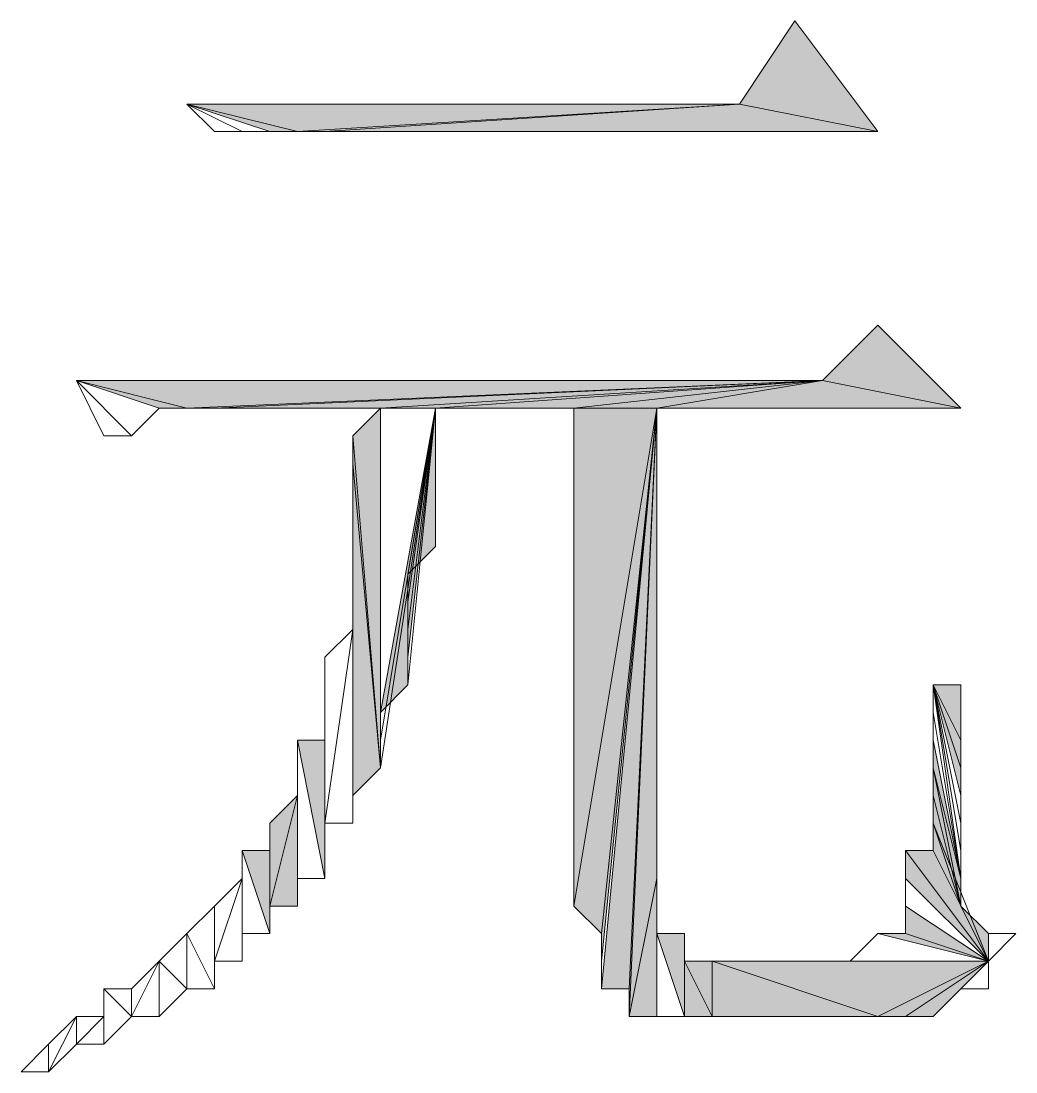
# Model space of a CAD drawing. Header units: inches. Extents: x -244 to 17, y 0 to 370.
# Drawn here: x -2.593 to -0.307, y 11.377 to 13.79 of the extents above; entities that cross this region are included whole.
import ezdxf

# ---------------------------------------------------------------- set-up
doc = ezdxf.new("R2010")
doc.units = ezdxf.units.IN
doc.header["$MEASUREMENT"] = 0
doc.layers.add('图层 1', color=7, linetype='Continuous')

# ---------------------------------------------------------------- blocks, each defined once
blk = doc.blocks.new('block 2')
at = {"layer": '图层 1', "true_color": 0xffffff}
h = blk.add_hatch(color=7, dxfattribs=at)
h.dxf.hatch_style = 2
h.paths.add_polyline_path([(33.0201, 22.8599), (33.0834, 23.1138), (33.0834, 21.3996)])
h.paths.add_polyline_path([(33.0201, 22.9237), (33.0201, 22.8599), (33.0834, 23.1138)])
h = blk.add_hatch(color=7, dxfattribs=at)
h.dxf.hatch_style = 2
h.paths.add_polyline_path([(33.0834, 21.3996), (33.0201, 22.7966), (33.0201, 22.8599)])
h.paths.add_polyline_path([(33.0201, 22.4155), (33.0834, 21.3996), (33.0201, 22.7966)])
h = blk.add_hatch(color=7, dxfattribs=at)
h.dxf.hatch_style = 2
h.paths.add_polyline_path([(33.655, 22.606), (33.7185, 22.8599), (33.7185, 21.5901)])
h.paths.add_polyline_path([(33.655, 22.6694), (33.655, 22.606), (33.7185, 22.8599)])
h = blk.add_hatch(color=7, dxfattribs=at)
h.dxf.hatch_style = 2
h.paths.add_polyline_path([(31.877, 22.6694), (32.131, 22.606), (31.877, 22.606)])
h.paths.add_polyline_path([(32.0675, 22.6694), (31.877, 22.6694), (32.131, 22.606)])
h.paths.add_polyline_path([(32.0041, 22.7332), (32.0041, 22.6694), (31.8136, 22.6694)])
h = blk.add_hatch(color=7, dxfattribs=at)
h.dxf.hatch_style = 2
h.paths.add_polyline_path([(32.258, 22.606), (32.258, 22.5427), (31.9405, 22.5427)])
h = blk.add_hatch(color=7, dxfattribs=at)
h.dxf.hatch_style = 2
h.paths.add_polyline_path([(33.7185, 21.5901), (33.655, 22.5427), (33.655, 22.606)])
h.paths.add_polyline_path([(33.655, 21.2724), (33.7185, 21.5901), (33.655, 22.5427)])
h.paths.add_polyline_path([(33.9091, 21.463), (33.655, 21.2724), (33.7185, 21.5901)])
h = blk.add_hatch(color=7, dxfattribs=at)
h.dxf.hatch_style = 2
h.paths.add_polyline_path([(32.131, 22.4789), (32.8931, 22.4789), (32.1944, 22.4155)])
h = blk.add_hatch(color=7, dxfattribs=at)
h.dxf.hatch_style = 2
h.paths.add_polyline_path([(32.1944, 22.4155), (32.9565, 22.4789), (32.8931, 22.4789)])
h.paths.add_polyline_path([(33.0201, 22.4155), (32.1944, 22.4155), (32.9565, 22.4789)])
h = blk.add_hatch(color=7, dxfattribs=at)
h.dxf.hatch_style = 2
h.paths.add_polyline_path([(33.0201, 22.2884), (32.385, 22.3521), (32.3216, 22.4155)])
h.paths.add_polyline_path([(32.4485, 22.3521), (33.0201, 22.2884), (32.385, 22.3521)])
h = blk.add_hatch(color=7, dxfattribs=at)
h.dxf.hatch_style = 2
h.paths.add_polyline_path([(33.0834, 21.3996), (33.0201, 22.2884), (33.0201, 22.4155)])
h.paths.add_polyline_path([(33.0201, 21.9711), (33.0834, 21.3996), (33.0201, 22.2884)])
h = blk.add_hatch(color=7, dxfattribs=at)
h.dxf.hatch_style = 2
h.paths.add_polyline_path([(33.0201, 22.2884), (32.5755, 22.3521), (32.5121, 22.3521)])
h.paths.add_polyline_path([(32.639, 22.3521), (33.0201, 22.2884), (32.5755, 22.3521)])
h = blk.add_hatch(color=7, dxfattribs=at)
h.dxf.hatch_style = 2
h.paths.add_polyline_path([(33.0201, 22.2884), (32.7026, 22.2884), (32.639, 22.3521)])
h = blk.add_hatch(color=7, dxfattribs=at)
h.dxf.hatch_style = 2
h.paths.add_polyline_path([(33.0201, 21.7806), (31.8136, 21.9074), (31.877, 21.9711)])
h.paths.add_polyline_path([(31.75, 21.9074), (33.0201, 21.7806), (31.8136, 21.9074)])
h = blk.add_hatch(color=7, dxfattribs=at)
h.dxf.hatch_style = 2
h.paths.add_polyline_path([(33.0201, 21.7806), (31.877, 21.9711), (33.0201, 21.9711)])
h = blk.add_hatch(color=7, dxfattribs=at)
h.dxf.hatch_style = 2
h.paths.add_polyline_path([(33.0834, 21.3996), (33.0201, 21.7806), (33.0201, 21.9711)])
h.paths.add_polyline_path([(33.0201, 21.0819), (33.0834, 21.3996), (33.0201, 21.7806)])
h.paths.add_polyline_path([(33.2106, 21.2724), (33.0201, 21.0819), (33.0834, 21.3996)])
h = blk.add_hatch(color=7, dxfattribs=at)
h.dxf.hatch_style = 2
h.paths.add_polyline_path([(33.0201, 21.7806), (31.6865, 21.844), (31.6865, 21.9074)])
h.paths.add_polyline_path([(31.6231, 21.844), (33.0201, 21.7806), (31.6865, 21.844)])
h = blk.add_hatch(color=7, dxfattribs=at)
h.dxf.hatch_style = 2
h.paths.add_polyline_path([(31.9405, 21.7806), (31.6231, 21.844), (31.6231, 21.7806)])
h.paths.add_polyline_path([(33.0201, 21.7806), (31.9405, 21.7806), (31.6231, 21.844)])
h = blk.add_hatch(color=7, dxfattribs=at)
h.dxf.hatch_style = 2
h.paths.add_polyline_path([(31.6231, 21.7169), (31.8136, 21.7169), (31.8136, 21.7806)])
h.paths.add_polyline_path([(31.6231, 21.6535), (31.75, 21.7169), (31.6231, 21.7169)])
h.paths.add_polyline_path([(31.75, 21.6535), (31.6231, 21.6535), (31.75, 21.7169)])
h.paths.add_polyline_path([(31.6231, 21.2724), (31.75, 21.6535), (31.6231, 21.6535)])
h.paths.add_polyline_path([(31.75, 21.0185), (31.6231, 21.2724), (31.75, 21.6535)])
h.paths.add_polyline_path([(31.6231, 21.2091), (31.75, 21.0185), (31.6231, 21.2724)])
h = blk.add_hatch(color=7, dxfattribs=at)
h.dxf.hatch_style = 2
h.paths.add_polyline_path([(31.75, 21.0185), (31.8136, 21.2091), (31.8136, 21.2724)])
h.paths.add_polyline_path([(31.877, 21.2091), (31.75, 21.0185), (31.8136, 21.2091)])
h = blk.add_hatch(color=7, dxfattribs=at)
h.dxf.hatch_style = 2
h.paths.add_polyline_path([(31.75, 21.0185), (31.6231, 21.1457), (31.6231, 21.2091)])
h.paths.add_polyline_path([(31.6865, 21.0819), (31.75, 21.0185), (31.6231, 21.1457)])
h = blk.add_hatch(color=7, dxfattribs=at)
h.dxf.hatch_style = 2
h.paths.add_polyline_path([(31.75, 21.0185), (32.0041, 21.2091), (31.9405, 21.2091)])
h.paths.add_polyline_path([(32.0041, 21.1457), (31.75, 21.0185), (32.0041, 21.2091)])
h = blk.add_hatch(color=7, dxfattribs=at)
h.dxf.hatch_style = 2
h.paths.add_polyline_path([(31.75, 21.0185), (32.0675, 21.1457), (32.0041, 21.1457)])
h.paths.add_polyline_path([(31.877, 21.0819), (31.75, 21.0185), (32.0675, 21.1457)])
h = blk.add_hatch(color=7, dxfattribs=at)
h.dxf.hatch_style = 2
h.paths.add_polyline_path([(31.877, 21.0819), (32.131, 21.1457), (32.0675, 21.1457)])
h.paths.add_polyline_path([(32.1944, 21.1457), (31.877, 21.0819), (32.131, 21.1457)])
h.paths.add_polyline_path([(31.9405, 21.0819), (32.1944, 21.1457), (31.877, 21.0819)])
h.paths.add_polyline_path([(32.258, 21.1457), (31.9405, 21.0819), (32.1944, 21.1457)])
h = blk.add_hatch(color=7, dxfattribs=at)
h.dxf.hatch_style = 2
h.paths.add_polyline_path([(32.385, 21.1457), (32.1944, 21.0819), (32.131, 21.0819)])
h.paths.add_polyline_path([(32.258, 21.0819), (32.385, 21.1457), (32.1944, 21.0819)])
h.paths.add_polyline_path([(32.385, 21.0819), (32.258, 21.0819), (32.385, 21.1457)])
h = blk.add_hatch(color=7, dxfattribs=at)
h.dxf.hatch_style = 2
h.paths.add_polyline_path([(31.877, 21.0819), (31.8136, 21.0185), (31.75, 21.0185)])
at = {"layer": '图层 1', "lineweight": 0}
for points in [[(31.4959, 23.241), (31.4959, 23.1776), (31.5595, 23.1776), (31.4959, 23.241)], [(31.4959, 23.1776), (31.6231, 23.1138), (31.5595, 23.1138), (31.4959, 23.1776)], [(31.5595, 23.1776), (31.4959, 23.1776), (31.6231, 23.1138), (31.5595, 23.1776)], [(31.5595, 23.1138), (31.6231, 23.0505), (31.5595, 23.0505), (31.5595, 23.1138)], [(31.6231, 23.1138), (31.5595, 23.1138), (31.6231, 23.0505), (31.6231, 23.1138)], [(33.0834, 23.1138), (32.9565, 22.9871), (33.0201, 22.9237), (33.0834, 23.1138)], [(32.9565, 23.0505), (33.0834, 23.1138), (32.9565, 22.9871), (32.9565, 23.0505)], [(33.0201, 22.8599), (33.0834, 23.1138), (33.0834, 21.3996), (33.0201, 22.8599)], [(33.0201, 22.9237), (33.0201, 22.8599), (33.0834, 23.1138), (33.0201, 22.9237)], [(31.5595, 23.0505), (31.6865, 23.0505), (31.6231, 22.9871), (31.5595, 23.0505)], [(31.6231, 23.0505), (31.5595, 23.0505), (31.6865, 23.0505), (31.6231, 23.0505)], [(31.6865, 23.0505), (31.6231, 22.9871), (31.6865, 22.9871), (31.6865, 23.0505)], [(31.6231, 22.9871), (31.75, 22.9237), (31.6231, 22.9237), (31.6231, 22.9871)], [(31.6865, 22.9871), (31.6231, 22.9871), (31.75, 22.9237), (31.6865, 22.9871)], [(31.6231, 22.9237), (31.75, 22.9237), (31.6865, 22.8599), (31.6231, 22.9237)], [(31.75, 22.9237), (31.6865, 22.8599), (31.8136, 22.8599), (31.75, 22.9237)], [(31.8136, 22.8599), (31.877, 22.7966), (31.6865, 22.7966), (31.8136, 22.8599)], [(31.6865, 22.8599), (31.8136, 22.8599), (31.6865, 22.7966), (31.6865, 22.8599)], [(33.0834, 21.3996), (33.0201, 22.7966), (33.0201, 22.8599), (33.0834, 21.3996)], [(33.7185, 22.8599), (33.655, 22.7332), (33.655, 22.6694), (33.7185, 22.8599)], [(33.655, 22.7966), (33.655, 22.7332), (33.7185, 22.8599), (33.655, 22.7966)], [(33.655, 22.606), (33.7185, 22.8599), (33.7185, 21.5901), (33.655, 22.606)], [(33.655, 22.6694), (33.655, 22.606), (33.7185, 22.8599), (33.655, 22.6694)], [(31.6865, 22.7966), (31.877, 22.7966), (31.75, 22.7966), (31.6865, 22.7966)], [(31.75, 22.7966), (31.9405, 22.7332), (31.75, 22.7332), (31.75, 22.7966)], [(31.877, 22.7966), (31.75, 22.7966), (31.9405, 22.7332), (31.877, 22.7966)], [(33.0201, 22.4155), (33.0834, 21.3996), (33.0201, 22.7966), (33.0201, 22.4155)], [(31.75, 22.7332), (31.9405, 22.7332), (31.8136, 22.7332), (31.75, 22.7332)], [(32.0041, 22.7332), (32.0041, 22.6694), (31.8136, 22.6694), (32.0041, 22.7332)], [(31.8136, 22.7332), (32.0041, 22.7332), (31.8136, 22.6694), (31.8136, 22.7332)], [(31.9405, 22.7332), (31.8136, 22.7332), (32.0041, 22.7332), (31.9405, 22.7332)], [(31.8136, 22.6694), (32.0675, 22.6694), (31.877, 22.6694), (31.8136, 22.6694)], [(32.0041, 22.6694), (31.8136, 22.6694), (32.0675, 22.6694), (32.0041, 22.6694)], [(31.877, 22.6694), (32.131, 22.606), (31.877, 22.606), (31.877, 22.6694)], [(32.0675, 22.6694), (31.877, 22.6694), (32.131, 22.606), (32.0675, 22.6694)], [(31.877, 22.606), (32.1944, 22.606), (31.9405, 22.606), (31.877, 22.606)], [(32.131, 22.606), (31.877, 22.606), (32.1944, 22.606), (32.131, 22.606)], [(32.258, 22.606), (32.258, 22.5427), (31.9405, 22.5427), (32.258, 22.606)], [(31.9405, 22.606), (32.258, 22.606), (31.9405, 22.5427), (31.9405, 22.606)], [(32.1944, 22.606), (31.9405, 22.606), (32.258, 22.606), (32.1944, 22.606)], [(33.7185, 21.5901), (33.655, 22.5427), (33.655, 22.606), (33.7185, 21.5901)], [(31.9405, 22.5427), (32.3216, 22.5427), (32.0041, 22.5427), (31.9405, 22.5427)], [(32.258, 22.5427), (31.9405, 22.5427), (32.3216, 22.5427), (32.258, 22.5427)], [(32.0041, 22.5427), (32.4485, 22.5427), (32.0675, 22.5427), (32.0041, 22.5427)], [(32.385, 22.5427), (32.0041, 22.5427), (32.4485, 22.5427), (32.385, 22.5427)], [(32.3216, 22.5427), (32.385, 22.5427), (32.0041, 22.5427), (32.3216, 22.5427)], [(32.0675, 22.5427), (32.5121, 22.4789), (32.0675, 22.4789), (32.0675, 22.5427)], [(32.4485, 22.5427), (32.0675, 22.5427), (32.5121, 22.4789), (32.4485, 22.5427)], [(33.655, 21.2724), (33.7185, 21.5901), (33.655, 22.5427), (33.655, 21.2724)], [(32.0675, 22.4789), (32.5755, 22.4789), (32.131, 22.4789), (32.0675, 22.4789)], [(32.5121, 22.4789), (32.0675, 22.4789), (32.5755, 22.4789), (32.5121, 22.4789)], [(32.131, 22.4789), (32.8931, 22.4789), (32.1944, 22.4155), (32.131, 22.4789)], [(32.8295, 22.4789), (32.131, 22.4789), (32.8931, 22.4789), (32.8295, 22.4789)], [(32.766, 22.4789), (32.8295, 22.4789), (32.131, 22.4789), (32.766, 22.4789)], [(32.131, 22.4789), (32.639, 22.4789), (32.5755, 22.4789), (32.131, 22.4789)], [(32.7026, 22.4789), (32.131, 22.4789), (32.639, 22.4789), (32.7026, 22.4789)], [(32.766, 22.4789), (32.131, 22.4789), (32.7026, 22.4789), (32.766, 22.4789)], [(32.1944, 22.4155), (32.9565, 22.4789), (32.8931, 22.4789), (32.1944, 22.4155)], [(33.0201, 22.4155), (32.1944, 22.4155), (32.9565, 22.4789), (33.0201, 22.4155)], [(33.0201, 22.2884), (32.1944, 22.4155), (33.0201, 22.4155), (33.0201, 22.2884)], [(32.258, 22.4155), (33.0201, 22.2884), (32.1944, 22.4155), (32.258, 22.4155)], [(32.3216, 22.4155), (33.0201, 22.2884), (32.258, 22.4155), (32.3216, 22.4155)], [(33.0201, 22.2884), (32.385, 22.3521), (32.3216, 22.4155), (33.0201, 22.2884)], [(33.0834, 21.3996), (33.0201, 22.2884), (33.0201, 22.4155), (33.0834, 21.3996)], [(32.4485, 22.3521), (33.0201, 22.2884), (32.385, 22.3521), (32.4485, 22.3521)], [(32.5121, 22.3521), (33.0201, 22.2884), (32.4485, 22.3521), (32.5121, 22.3521)], [(33.0201, 22.2884), (32.5755, 22.3521), (32.5121, 22.3521), (33.0201, 22.2884)], [(32.639, 22.3521), (33.0201, 22.2884), (32.5755, 22.3521), (32.639, 22.3521)], [(33.0201, 22.2884), (32.7026, 22.2884), (32.639, 22.3521), (33.0201, 22.2884)], [(32.766, 22.2884), (33.0201, 22.2884), (32.7026, 22.2884), (32.766, 22.2884)], [(33.0201, 22.2884), (32.8295, 22.2884), (32.766, 22.2884), (33.0201, 22.2884)], [(32.8931, 22.2884), (33.0201, 22.2884), (32.8295, 22.2884), (32.8931, 22.2884)], [(33.0201, 21.9711), (33.0834, 21.3996), (33.0201, 22.2884), (33.0201, 21.9711)], [(33.0201, 21.7806), (31.8136, 21.9074), (31.877, 21.9711), (33.0201, 21.7806)], [(33.0201, 21.7806), (31.877, 21.9711), (33.0201, 21.9711), (33.0201, 21.7806)], [(33.0834, 21.3996), (33.0201, 21.7806), (33.0201, 21.9711), (33.0834, 21.3996)], [(33.0201, 21.7806), (31.6865, 21.844), (31.6865, 21.9074), (33.0201, 21.7806)], [(31.6865, 21.9074), (33.0201, 21.7806), (31.75, 21.9074), (31.6865, 21.9074)], [(31.75, 21.9074), (33.0201, 21.7806), (31.8136, 21.9074), (31.75, 21.9074)], [(31.9405, 21.7806), (31.6231, 21.844), (31.6231, 21.7806), (31.9405, 21.7806)], [(33.0201, 21.7806), (31.9405, 21.7806), (31.6231, 21.844), (33.0201, 21.7806)], [(31.6231, 21.844), (33.0201, 21.7806), (31.6865, 21.844), (31.6231, 21.844)], [(31.6231, 21.7169), (31.8136, 21.7169), (31.8136, 21.7806), (31.6231, 21.7169)], [(31.6231, 21.7806), (31.8136, 21.7806), (31.6231, 21.7169), (31.6231, 21.7806)], [(31.877, 21.7806), (31.6231, 21.7806), (31.8136, 21.7806), (31.877, 21.7806)], [(31.9405, 21.7806), (31.877, 21.7806), (31.6231, 21.7806), (31.9405, 21.7806)], [(33.0201, 21.0819), (33.0834, 21.3996), (33.0201, 21.7806), (33.0201, 21.0819)], [(31.75, 21.7169), (31.6231, 21.7169), (31.8136, 21.7169), (31.75, 21.7169)], [(31.6231, 21.6535), (31.75, 21.7169), (31.6231, 21.7169), (31.6231, 21.6535)], [(31.75, 21.6535), (31.6231, 21.6535), (31.75, 21.7169), (31.75, 21.6535)], [(31.6231, 21.2724), (31.75, 21.6535), (31.6231, 21.6535), (31.6231, 21.2724)], [(31.75, 21.0185), (31.6231, 21.2724), (31.75, 21.6535), (31.75, 21.0185)], [(31.75, 21.6535), (31.75, 21.5901), (31.75, 21.0185), (31.75, 21.6535)], [(31.75, 21.3362), (31.75, 21.0185), (31.75, 21.5901), (31.75, 21.3362)], [(33.9091, 21.463), (33.655, 21.2724), (33.7185, 21.5901), (33.9091, 21.463)], [(33.2106, 21.2724), (33.0201, 21.0819), (33.0834, 21.3996), (33.2106, 21.2724)], [(31.8136, 21.2724), (31.75, 21.0185), (31.75, 21.3362), (31.8136, 21.2724)], [(31.6231, 21.2091), (31.75, 21.0185), (31.6231, 21.2724), (31.6231, 21.2091)], [(31.75, 21.0185), (31.8136, 21.2091), (31.8136, 21.2724), (31.75, 21.0185)], [(31.75, 21.0185), (31.6231, 21.1457), (31.6231, 21.2091), (31.75, 21.0185)], [(31.75, 21.0185), (32.0041, 21.2091), (31.9405, 21.2091), (31.75, 21.0185)], [(32.0041, 21.1457), (31.75, 21.0185), (32.0041, 21.2091), (32.0041, 21.1457)], [(31.9405, 21.2091), (31.75, 21.0185), (31.877, 21.2091), (31.9405, 21.2091)], [(31.877, 21.2091), (31.75, 21.0185), (31.8136, 21.2091), (31.877, 21.2091)], [(31.6865, 21.0819), (31.75, 21.0185), (31.6231, 21.1457), (31.6865, 21.0819)], [(31.75, 21.0185), (32.0675, 21.1457), (32.0041, 21.1457), (31.75, 21.0185)], [(31.877, 21.0819), (31.75, 21.0185), (32.0675, 21.1457), (31.877, 21.0819)], [(31.877, 21.0819), (32.131, 21.1457), (32.0675, 21.1457), (31.877, 21.0819)], [(32.1944, 21.1457), (31.877, 21.0819), (32.131, 21.1457), (32.1944, 21.1457)], [(31.9405, 21.0819), (32.1944, 21.1457), (31.877, 21.0819), (31.9405, 21.0819)], [(31.9405, 21.0819), (32.3216, 21.1457), (32.258, 21.1457), (31.9405, 21.0819)], [(32.385, 21.1457), (31.9405, 21.0819), (32.3216, 21.1457), (32.385, 21.1457)], [(32.0041, 21.0819), (31.9405, 21.0819), (32.385, 21.1457), (32.0041, 21.0819)], [(32.258, 21.1457), (31.9405, 21.0819), (32.1944, 21.1457), (32.258, 21.1457)], [(32.385, 21.1457), (32.0675, 21.0819), (32.0041, 21.0819), (32.385, 21.1457)], [(32.131, 21.0819), (32.0675, 21.0819), (32.385, 21.1457), (32.131, 21.0819)], [(32.385, 21.1457), (32.1944, 21.0819), (32.131, 21.0819), (32.385, 21.1457)], [(32.258, 21.0819), (32.385, 21.1457), (32.1944, 21.0819), (32.258, 21.0819)], [(32.385, 21.0819), (32.258, 21.0819), (32.385, 21.1457), (32.385, 21.0819)], [(31.6865, 21.0185), (31.75, 21.0185), (31.6865, 21.0819), (31.6865, 21.0185)], [(31.877, 21.0819), (31.8136, 21.0185), (31.75, 21.0185), (31.877, 21.0819)], [(31.8136, 21.0185), (31.75, 21.0185), (31.8136, 20.9552), (31.8136, 21.0185)]]:
    blk.add_lwpolyline(points, dxfattribs=at)
at = {"layer": '图层 1', "color": 7, "lineweight": 20, "true_color": 0xffffff}
for points in [[(31.4959, 23.241), (31.4959, 23.1776), (31.5595, 23.1776), (31.4959, 23.241)], [(31.4959, 23.1776), (31.6231, 23.1138), (31.5595, 23.1138), (31.4959, 23.1776)], [(31.5595, 23.1776), (31.4959, 23.1776), (31.6231, 23.1138), (31.5595, 23.1776)], [(31.5595, 23.1138), (31.6231, 23.0505), (31.5595, 23.0505), (31.5595, 23.1138)], [(31.6231, 23.1138), (31.5595, 23.1138), (31.6231, 23.0505), (31.6231, 23.1138)], [(33.0834, 23.1138), (32.9565, 22.9871), (33.0201, 22.9237), (33.0834, 23.1138)], [(32.9565, 23.0505), (33.0834, 23.1138), (32.9565, 22.9871), (32.9565, 23.0505)], [(33.0201, 22.8599), (33.0834, 23.1138), (33.0834, 21.3996), (33.0201, 22.8599)], [(33.0201, 22.9237), (33.0201, 22.8599), (33.0834, 23.1138), (33.0201, 22.9237)], [(31.5595, 23.0505), (31.6865, 23.0505), (31.6231, 22.9871), (31.5595, 23.0505)], [(31.6231, 23.0505), (31.5595, 23.0505), (31.6865, 23.0505), (31.6231, 23.0505)], [(31.6865, 23.0505), (31.6231, 22.9871), (31.6865, 22.9871), (31.6865, 23.0505)], [(31.6231, 22.9871), (31.75, 22.9237), (31.6231, 22.9237), (31.6231, 22.9871)], [(31.6865, 22.9871), (31.6231, 22.9871), (31.75, 22.9237), (31.6865, 22.9871)], [(31.6231, 22.9237), (31.75, 22.9237), (31.6865, 22.8599), (31.6231, 22.9237)], [(31.75, 22.9237), (31.6865, 22.8599), (31.8136, 22.8599), (31.75, 22.9237)], [(31.8136, 22.8599), (31.877, 22.7966), (31.6865, 22.7966), (31.8136, 22.8599)], [(31.6865, 22.8599), (31.8136, 22.8599), (31.6865, 22.7966), (31.6865, 22.8599)], [(33.0834, 21.3996), (33.0201, 22.7966), (33.0201, 22.8599), (33.0834, 21.3996)], [(33.7185, 22.8599), (33.655, 22.7332), (33.655, 22.6694), (33.7185, 22.8599)], [(33.655, 22.7966), (33.655, 22.7332), (33.7185, 22.8599), (33.655, 22.7966)], [(33.655, 22.606), (33.7185, 22.8599), (33.7185, 21.5901), (33.655, 22.606)], [(33.655, 22.6694), (33.655, 22.606), (33.7185, 22.8599), (33.655, 22.6694)], [(31.6865, 22.7966), (31.877, 22.7966), (31.75, 22.7966), (31.6865, 22.7966)], [(31.75, 22.7966), (31.9405, 22.7332), (31.75, 22.7332), (31.75, 22.7966)], [(31.877, 22.7966), (31.75, 22.7966), (31.9405, 22.7332), (31.877, 22.7966)], [(33.0201, 22.4155), (33.0834, 21.3996), (33.0201, 22.7966), (33.0201, 22.4155)], [(31.75, 22.7332), (31.9405, 22.7332), (31.8136, 22.7332), (31.75, 22.7332)], [(32.0041, 22.7332), (32.0041, 22.6694), (31.8136, 22.6694), (32.0041, 22.7332)], [(31.8136, 22.7332), (32.0041, 22.7332), (31.8136, 22.6694), (31.8136, 22.7332)], [(31.9405, 22.7332), (31.8136, 22.7332), (32.0041, 22.7332), (31.9405, 22.7332)], [(31.8136, 22.6694), (32.0675, 22.6694), (31.877, 22.6694), (31.8136, 22.6694)], [(32.0041, 22.6694), (31.8136, 22.6694), (32.0675, 22.6694), (32.0041, 22.6694)], [(31.877, 22.6694), (32.131, 22.606), (31.877, 22.606), (31.877, 22.6694)], [(32.0675, 22.6694), (31.877, 22.6694), (32.131, 22.606), (32.0675, 22.6694)], [(31.877, 22.606), (32.1944, 22.606), (31.9405, 22.606), (31.877, 22.606)], [(32.131, 22.606), (31.877, 22.606), (32.1944, 22.606), (32.131, 22.606)], [(32.258, 22.606), (32.258, 22.5427), (31.9405, 22.5427), (32.258, 22.606)], [(31.9405, 22.606), (32.258, 22.606), (31.9405, 22.5427), (31.9405, 22.606)], [(32.1944, 22.606), (31.9405, 22.606), (32.258, 22.606), (32.1944, 22.606)], [(33.7185, 21.5901), (33.655, 22.5427), (33.655, 22.606), (33.7185, 21.5901)], [(31.9405, 22.5427), (32.3216, 22.5427), (32.0041, 22.5427), (31.9405, 22.5427)], [(32.258, 22.5427), (31.9405, 22.5427), (32.3216, 22.5427), (32.258, 22.5427)], [(32.0041, 22.5427), (32.4485, 22.5427), (32.0675, 22.5427), (32.0041, 22.5427)], [(32.385, 22.5427), (32.0041, 22.5427), (32.4485, 22.5427), (32.385, 22.5427)], [(32.3216, 22.5427), (32.385, 22.5427), (32.0041, 22.5427), (32.3216, 22.5427)], [(32.0675, 22.5427), (32.5121, 22.4789), (32.0675, 22.4789), (32.0675, 22.5427)], [(32.4485, 22.5427), (32.0675, 22.5427), (32.5121, 22.4789), (32.4485, 22.5427)], [(33.655, 21.2724), (33.7185, 21.5901), (33.655, 22.5427), (33.655, 21.2724)], [(32.0675, 22.4789), (32.5755, 22.4789), (32.131, 22.4789), (32.0675, 22.4789)], [(32.5121, 22.4789), (32.0675, 22.4789), (32.5755, 22.4789), (32.5121, 22.4789)], [(32.131, 22.4789), (32.8931, 22.4789), (32.1944, 22.4155), (32.131, 22.4789)], [(32.8295, 22.4789), (32.131, 22.4789), (32.8931, 22.4789), (32.8295, 22.4789)], [(32.766, 22.4789), (32.8295, 22.4789), (32.131, 22.4789), (32.766, 22.4789)], [(32.131, 22.4789), (32.639, 22.4789), (32.5755, 22.4789), (32.131, 22.4789)], [(32.7026, 22.4789), (32.131, 22.4789), (32.639, 22.4789), (32.7026, 22.4789)], [(32.766, 22.4789), (32.131, 22.4789), (32.7026, 22.4789), (32.766, 22.4789)], [(32.1944, 22.4155), (32.9565, 22.4789), (32.8931, 22.4789), (32.1944, 22.4155)], [(33.0201, 22.4155), (32.1944, 22.4155), (32.9565, 22.4789), (33.0201, 22.4155)], [(33.0201, 22.2884), (32.1944, 22.4155), (33.0201, 22.4155), (33.0201, 22.2884)], [(32.258, 22.4155), (33.0201, 22.2884), (32.1944, 22.4155), (32.258, 22.4155)], [(32.3216, 22.4155), (33.0201, 22.2884), (32.258, 22.4155), (32.3216, 22.4155)], [(33.0201, 22.2884), (32.385, 22.3521), (32.3216, 22.4155), (33.0201, 22.2884)], [(33.0834, 21.3996), (33.0201, 22.2884), (33.0201, 22.4155), (33.0834, 21.3996)], [(32.4485, 22.3521), (33.0201, 22.2884), (32.385, 22.3521), (32.4485, 22.3521)], [(32.5121, 22.3521), (33.0201, 22.2884), (32.4485, 22.3521), (32.5121, 22.3521)], [(33.0201, 22.2884), (32.5755, 22.3521), (32.5121, 22.3521), (33.0201, 22.2884)], [(32.639, 22.3521), (33.0201, 22.2884), (32.5755, 22.3521), (32.639, 22.3521)], [(33.0201, 22.2884), (32.7026, 22.2884), (32.639, 22.3521), (33.0201, 22.2884)], [(32.766, 22.2884), (33.0201, 22.2884), (32.7026, 22.2884), (32.766, 22.2884)], [(33.0201, 22.2884), (32.8295, 22.2884), (32.766, 22.2884), (33.0201, 22.2884)], [(32.8931, 22.2884), (33.0201, 22.2884), (32.8295, 22.2884), (32.8931, 22.2884)], [(33.0201, 21.9711), (33.0834, 21.3996), (33.0201, 22.2884), (33.0201, 21.9711)], [(33.0201, 21.7806), (31.8136, 21.9074), (31.877, 21.9711), (33.0201, 21.7806)], [(33.0201, 21.7806), (31.877, 21.9711), (33.0201, 21.9711), (33.0201, 21.7806)], [(33.0834, 21.3996), (33.0201, 21.7806), (33.0201, 21.9711), (33.0834, 21.3996)], [(33.0201, 21.7806), (31.6865, 21.844), (31.6865, 21.9074), (33.0201, 21.7806)], [(31.6865, 21.9074), (33.0201, 21.7806), (31.75, 21.9074), (31.6865, 21.9074)], [(31.75, 21.9074), (33.0201, 21.7806), (31.8136, 21.9074), (31.75, 21.9074)], [(31.9405, 21.7806), (31.6231, 21.844), (31.6231, 21.7806), (31.9405, 21.7806)], [(33.0201, 21.7806), (31.9405, 21.7806), (31.6231, 21.844), (33.0201, 21.7806)], [(31.6231, 21.844), (33.0201, 21.7806), (31.6865, 21.844), (31.6231, 21.844)], [(31.6231, 21.7169), (31.8136, 21.7169), (31.8136, 21.7806), (31.6231, 21.7169)], [(31.6231, 21.7806), (31.8136, 21.7806), (31.6231, 21.7169), (31.6231, 21.7806)], [(31.877, 21.7806), (31.6231, 21.7806), (31.8136, 21.7806), (31.877, 21.7806)], [(31.9405, 21.7806), (31.877, 21.7806), (31.6231, 21.7806), (31.9405, 21.7806)], [(33.0201, 21.0819), (33.0834, 21.3996), (33.0201, 21.7806), (33.0201, 21.0819)], [(31.75, 21.7169), (31.6231, 21.7169), (31.8136, 21.7169), (31.75, 21.7169)], [(31.6231, 21.6535), (31.75, 21.7169), (31.6231, 21.7169), (31.6231, 21.6535)], [(31.75, 21.6535), (31.6231, 21.6535), (31.75, 21.7169), (31.75, 21.6535)], [(31.6231, 21.2724), (31.75, 21.6535), (31.6231, 21.6535), (31.6231, 21.2724)], [(31.75, 21.0185), (31.6231, 21.2724), (31.75, 21.6535), (31.75, 21.0185)], [(31.75, 21.6535), (31.75, 21.5901), (31.75, 21.0185), (31.75, 21.6535)], [(31.75, 21.3362), (31.75, 21.0185), (31.75, 21.5901), (31.75, 21.3362)], [(33.9091, 21.463), (33.655, 21.2724), (33.7185, 21.5901), (33.9091, 21.463)], [(33.2106, 21.2724), (33.0201, 21.0819), (33.0834, 21.3996), (33.2106, 21.2724)], [(31.8136, 21.2724), (31.75, 21.0185), (31.75, 21.3362), (31.8136, 21.2724)], [(31.6231, 21.2091), (31.75, 21.0185), (31.6231, 21.2724), (31.6231, 21.2091)], [(31.75, 21.0185), (31.8136, 21.2091), (31.8136, 21.2724), (31.75, 21.0185)], [(31.75, 21.0185), (31.6231, 21.1457), (31.6231, 21.2091), (31.75, 21.0185)], [(31.75, 21.0185), (32.0041, 21.2091), (31.9405, 21.2091), (31.75, 21.0185)], [(32.0041, 21.1457), (31.75, 21.0185), (32.0041, 21.2091), (32.0041, 21.1457)], [(31.9405, 21.2091), (31.75, 21.0185), (31.877, 21.2091), (31.9405, 21.2091)], [(31.877, 21.2091), (31.75, 21.0185), (31.8136, 21.2091), (31.877, 21.2091)], [(31.6865, 21.0819), (31.75, 21.0185), (31.6231, 21.1457), (31.6865, 21.0819)], [(31.75, 21.0185), (32.0675, 21.1457), (32.0041, 21.1457), (31.75, 21.0185)], [(31.877, 21.0819), (31.75, 21.0185), (32.0675, 21.1457), (31.877, 21.0819)], [(31.877, 21.0819), (32.131, 21.1457), (32.0675, 21.1457), (31.877, 21.0819)], [(32.1944, 21.1457), (31.877, 21.0819), (32.131, 21.1457), (32.1944, 21.1457)], [(31.9405, 21.0819), (32.1944, 21.1457), (31.877, 21.0819), (31.9405, 21.0819)], [(31.9405, 21.0819), (32.3216, 21.1457), (32.258, 21.1457), (31.9405, 21.0819)], [(32.385, 21.1457), (31.9405, 21.0819), (32.3216, 21.1457), (32.385, 21.1457)], [(32.0041, 21.0819), (31.9405, 21.0819), (32.385, 21.1457), (32.0041, 21.0819)], [(32.258, 21.1457), (31.9405, 21.0819), (32.1944, 21.1457), (32.258, 21.1457)], [(32.385, 21.1457), (32.0675, 21.0819), (32.0041, 21.0819), (32.385, 21.1457)], [(32.131, 21.0819), (32.0675, 21.0819), (32.385, 21.1457), (32.131, 21.0819)], [(32.385, 21.1457), (32.1944, 21.0819), (32.131, 21.0819), (32.385, 21.1457)], [(32.258, 21.0819), (32.385, 21.1457), (32.1944, 21.0819), (32.258, 21.0819)], [(32.385, 21.0819), (32.258, 21.0819), (32.385, 21.1457), (32.385, 21.0819)], [(31.6865, 21.0185), (31.75, 21.0185), (31.6865, 21.0819), (31.6865, 21.0185)], [(31.877, 21.0819), (31.8136, 21.0185), (31.75, 21.0185), (31.877, 21.0819)], [(31.8136, 21.0185), (31.75, 21.0185), (31.8136, 20.9552), (31.8136, 21.0185)]]:
    blk.add_lwpolyline(points, dxfattribs=at)
at = {"layer": '图层 1', "lineweight": 0}
for points, knots in [([(31.4959, 23.1776), (31.4959, 23.1776), (31.5595, 23.1776), (31.5595, 23.1776), (31.5595, 23.1776), (31.4959, 23.1776), (31.4959, 23.1776)], [0, 0, 0, 0, 1, 1, 1, 2, 2, 2, 2]), ([(32.9565, 23.0505), (32.9565, 23.0505), (32.9565, 23.0505), (32.9565, 23.0505), (32.9565, 23.0505), (33.0834, 23.1138), (33.0834, 23.1138), (33.0834, 23.1138), (32.9565, 23.0505), (32.9565, 23.0505)], [0, 0, 0, 0, 1, 1, 1, 2, 2, 2, 3, 3, 3, 3]), ([(31.6231, 22.9871), (31.6231, 22.9871), (31.6865, 22.9871), (31.6865, 22.9871), (31.6865, 22.9871), (31.6231, 22.9871), (31.6231, 22.9871)], [0, 0, 0, 0, 1, 1, 1, 2, 2, 2, 2]), ([(31.75, 22.9237), (31.75, 22.9237), (31.6231, 22.9237), (31.6231, 22.9237), (31.6231, 22.9237), (31.75, 22.9237), (31.75, 22.9237)], [0, 0, 0, 0, 1, 1, 1, 2, 2, 2, 2]), ([(33.655, 22.7332), (33.655, 22.7332), (33.7185, 22.8599), (33.7185, 22.8599), (33.7185, 22.8599), (33.655, 22.7332), (33.655, 22.7332)], [0, 0, 0, 0, 1, 1, 1, 2, 2, 2, 2]), ([(31.877, 22.7966), (31.877, 22.7966), (31.6865, 22.7966), (31.6865, 22.7966), (31.6865, 22.7966), (31.877, 22.7966), (31.877, 22.7966)], [0, 0, 0, 0, 1, 1, 1, 2, 2, 2, 2]), ([(31.9405, 22.7332), (31.9405, 22.7332), (31.75, 22.7332), (31.75, 22.7332), (31.75, 22.7332), (31.9405, 22.7332), (31.9405, 22.7332)], [0, 0, 0, 0, 1, 1, 1, 2, 2, 2, 2]), ([(32.131, 22.606), (32.131, 22.606), (32.131, 22.606), (32.131, 22.606), (32.131, 22.606), (31.877, 22.606), (31.877, 22.606), (31.877, 22.606), (32.131, 22.606), (32.131, 22.606)], [0, 0, 0, 0, 1, 1, 1, 2, 2, 2, 3, 3, 3, 3]), ([(32.1944, 22.606), (32.1944, 22.606), (32.1944, 22.606), (32.1944, 22.606), (32.1944, 22.606), (31.9405, 22.606), (31.9405, 22.606), (31.9405, 22.606), (32.1944, 22.606), (32.1944, 22.606)], [0, 0, 0, 0, 1, 1, 1, 2, 2, 2, 3, 3, 3, 3]), ([(32.0041, 22.5427), (32.0041, 22.5427), (32.0041, 22.5427), (32.0041, 22.5427), (32.0041, 22.5427), (32.4485, 22.5427), (32.4485, 22.5427), (32.4485, 22.5427), (32.0041, 22.5427), (32.0041, 22.5427)], [0, 0, 0, 0, 1, 1, 1, 2, 2, 2, 3, 3, 3, 3]), ([(32.5121, 22.4789), (32.5121, 22.4789), (32.5121, 22.4789), (32.5121, 22.4789), (32.5121, 22.4789), (32.0675, 22.4789), (32.0675, 22.4789), (32.0675, 22.4789), (32.5121, 22.4789), (32.5121, 22.4789)], [0, 0, 0, 0, 1, 1, 1, 2, 2, 2, 3, 3, 3, 3]), ([(32.131, 22.4789), (32.131, 22.4789), (32.7026, 22.4789), (32.7026, 22.4789), (32.7026, 22.4789), (32.131, 22.4789), (32.131, 22.4789)], [0, 0, 0, 0, 1, 1, 1, 2, 2, 2, 2]), ([(32.1944, 22.4155), (32.1944, 22.4155), (33.0201, 22.4155), (33.0201, 22.4155), (33.0201, 22.4155), (32.1944, 22.4155), (32.1944, 22.4155)], [0, 0, 0, 0, 1, 1, 1, 2, 2, 2, 2]), ([(33.0201, 22.2884), (33.0201, 22.2884), (32.258, 22.4155), (32.258, 22.4155), (32.258, 22.4155), (33.0201, 22.2884), (33.0201, 22.2884)], [0, 0, 0, 0, 1, 1, 1, 2, 2, 2, 2]), ([(33.0201, 22.2884), (33.0201, 22.2884), (32.4485, 22.3521), (32.4485, 22.3521), (32.4485, 22.3521), (33.0201, 22.2884), (33.0201, 22.2884)], [0, 0, 0, 0, 1, 1, 1, 2, 2, 2, 2]), ([(33.0201, 21.7806), (33.0201, 21.7806), (31.75, 21.9074), (31.75, 21.9074), (31.75, 21.9074), (33.0201, 21.7806), (33.0201, 21.7806)], [0, 0, 0, 0, 1, 1, 1, 2, 2, 2, 2]), ([(31.877, 21.7806), (31.877, 21.7806), (31.877, 21.7806), (31.877, 21.7806), (31.877, 21.7806), (31.6231, 21.7806), (31.6231, 21.7806), (31.6231, 21.7806), (31.877, 21.7806), (31.877, 21.7806)], [0, 0, 0, 0, 1, 1, 1, 2, 2, 2, 3, 3, 3, 3]), ([(31.75, 21.0185), (31.75, 21.0185), (31.75, 21.5901), (31.75, 21.5901), (31.75, 21.5901), (31.75, 21.0185), (31.75, 21.0185)], [0, 0, 0, 0, 1, 1, 1, 2, 2, 2, 2]), ([(31.75, 21.0185), (31.75, 21.0185), (31.75, 21.3362), (31.75, 21.3362), (31.75, 21.3362), (31.75, 21.0185), (31.75, 21.0185)], [0, 0, 0, 0, 1, 1, 1, 2, 2, 2, 2]), ([(31.75, 21.0185), (31.75, 21.0185), (31.877, 21.2091), (31.877, 21.2091), (31.877, 21.2091), (31.75, 21.0185), (31.75, 21.0185)], [0, 0, 0, 0, 1, 1, 1, 2, 2, 2, 2]), ([(31.9405, 21.0819), (31.9405, 21.0819), (32.385, 21.1457), (32.385, 21.1457), (32.385, 21.1457), (31.9405, 21.0819), (31.9405, 21.0819)], [0, 0, 0, 0, 1, 1, 1, 2, 2, 2, 2]), ([(32.0675, 21.0819), (32.0675, 21.0819), (32.385, 21.1457), (32.385, 21.1457), (32.385, 21.1457), (32.0675, 21.0819), (32.0675, 21.0819)], [0, 0, 0, 0, 1, 1, 1, 2, 2, 2, 2]), ([(31.75, 21.0185), (31.75, 21.0185), (31.6865, 21.0819), (31.6865, 21.0819), (31.6865, 21.0819), (31.75, 21.0185), (31.75, 21.0185)], [0, 0, 0, 0, 1, 1, 1, 2, 2, 2, 2]), ([(31.8136, 21.0185), (31.8136, 21.0185), (31.8136, 21.0185), (31.8136, 21.0185), (31.8136, 21.0185), (31.75, 21.0185), (31.75, 21.0185), (31.75, 21.0185), (31.8136, 21.0185), (31.8136, 21.0185)], [0, 0, 0, 0, 1, 1, 1, 2, 2, 2, 3, 3, 3, 3])]:
    blk.add_open_spline(points, degree=3, knots=knots, dxfattribs=at)
at = {"layer": '图层 1', "color": 7, "lineweight": 20, "true_color": 0xffffff}
for points, knots in [([(31.4959, 23.1776), (31.4959, 23.1776), (31.5595, 23.1776), (31.5595, 23.1776), (31.5595, 23.1776), (31.4959, 23.1776), (31.4959, 23.1776)], [0, 0, 0, 0, 1, 1, 1, 2, 2, 2, 2]), ([(32.9565, 23.0505), (32.9565, 23.0505), (32.9565, 23.0505), (32.9565, 23.0505), (32.9565, 23.0505), (33.0834, 23.1138), (33.0834, 23.1138), (33.0834, 23.1138), (32.9565, 23.0505), (32.9565, 23.0505)], [0, 0, 0, 0, 1, 1, 1, 2, 2, 2, 3, 3, 3, 3]), ([(31.6231, 22.9871), (31.6231, 22.9871), (31.6865, 22.9871), (31.6865, 22.9871), (31.6865, 22.9871), (31.6231, 22.9871), (31.6231, 22.9871)], [0, 0, 0, 0, 1, 1, 1, 2, 2, 2, 2]), ([(31.75, 22.9237), (31.75, 22.9237), (31.6231, 22.9237), (31.6231, 22.9237), (31.6231, 22.9237), (31.75, 22.9237), (31.75, 22.9237)], [0, 0, 0, 0, 1, 1, 1, 2, 2, 2, 2]), ([(33.655, 22.7332), (33.655, 22.7332), (33.7185, 22.8599), (33.7185, 22.8599), (33.7185, 22.8599), (33.655, 22.7332), (33.655, 22.7332)], [0, 0, 0, 0, 1, 1, 1, 2, 2, 2, 2]), ([(31.877, 22.7966), (31.877, 22.7966), (31.6865, 22.7966), (31.6865, 22.7966), (31.6865, 22.7966), (31.877, 22.7966), (31.877, 22.7966)], [0, 0, 0, 0, 1, 1, 1, 2, 2, 2, 2]), ([(31.9405, 22.7332), (31.9405, 22.7332), (31.75, 22.7332), (31.75, 22.7332), (31.75, 22.7332), (31.9405, 22.7332), (31.9405, 22.7332)], [0, 0, 0, 0, 1, 1, 1, 2, 2, 2, 2]), ([(32.131, 22.606), (32.131, 22.606), (32.131, 22.606), (32.131, 22.606), (32.131, 22.606), (31.877, 22.606), (31.877, 22.606), (31.877, 22.606), (32.131, 22.606), (32.131, 22.606)], [0, 0, 0, 0, 1, 1, 1, 2, 2, 2, 3, 3, 3, 3]), ([(32.1944, 22.606), (32.1944, 22.606), (32.1944, 22.606), (32.1944, 22.606), (32.1944, 22.606), (31.9405, 22.606), (31.9405, 22.606), (31.9405, 22.606), (32.1944, 22.606), (32.1944, 22.606)], [0, 0, 0, 0, 1, 1, 1, 2, 2, 2, 3, 3, 3, 3]), ([(32.0041, 22.5427), (32.0041, 22.5427), (32.0041, 22.5427), (32.0041, 22.5427), (32.0041, 22.5427), (32.4485, 22.5427), (32.4485, 22.5427), (32.4485, 22.5427), (32.0041, 22.5427), (32.0041, 22.5427)], [0, 0, 0, 0, 1, 1, 1, 2, 2, 2, 3, 3, 3, 3]), ([(32.5121, 22.4789), (32.5121, 22.4789), (32.5121, 22.4789), (32.5121, 22.4789), (32.5121, 22.4789), (32.0675, 22.4789), (32.0675, 22.4789), (32.0675, 22.4789), (32.5121, 22.4789), (32.5121, 22.4789)], [0, 0, 0, 0, 1, 1, 1, 2, 2, 2, 3, 3, 3, 3]), ([(32.131, 22.4789), (32.131, 22.4789), (32.7026, 22.4789), (32.7026, 22.4789), (32.7026, 22.4789), (32.131, 22.4789), (32.131, 22.4789)], [0, 0, 0, 0, 1, 1, 1, 2, 2, 2, 2]), ([(32.1944, 22.4155), (32.1944, 22.4155), (33.0201, 22.4155), (33.0201, 22.4155), (33.0201, 22.4155), (32.1944, 22.4155), (32.1944, 22.4155)], [0, 0, 0, 0, 1, 1, 1, 2, 2, 2, 2]), ([(33.0201, 22.2884), (33.0201, 22.2884), (32.258, 22.4155), (32.258, 22.4155), (32.258, 22.4155), (33.0201, 22.2884), (33.0201, 22.2884)], [0, 0, 0, 0, 1, 1, 1, 2, 2, 2, 2]), ([(33.0201, 22.2884), (33.0201, 22.2884), (32.4485, 22.3521), (32.4485, 22.3521), (32.4485, 22.3521), (33.0201, 22.2884), (33.0201, 22.2884)], [0, 0, 0, 0, 1, 1, 1, 2, 2, 2, 2]), ([(33.0201, 21.7806), (33.0201, 21.7806), (31.75, 21.9074), (31.75, 21.9074), (31.75, 21.9074), (33.0201, 21.7806), (33.0201, 21.7806)], [0, 0, 0, 0, 1, 1, 1, 2, 2, 2, 2]), ([(31.877, 21.7806), (31.877, 21.7806), (31.877, 21.7806), (31.877, 21.7806), (31.877, 21.7806), (31.6231, 21.7806), (31.6231, 21.7806), (31.6231, 21.7806), (31.877, 21.7806), (31.877, 21.7806)], [0, 0, 0, 0, 1, 1, 1, 2, 2, 2, 3, 3, 3, 3]), ([(31.75, 21.0185), (31.75, 21.0185), (31.75, 21.5901), (31.75, 21.5901), (31.75, 21.5901), (31.75, 21.0185), (31.75, 21.0185)], [0, 0, 0, 0, 1, 1, 1, 2, 2, 2, 2]), ([(31.75, 21.0185), (31.75, 21.0185), (31.75, 21.3362), (31.75, 21.3362), (31.75, 21.3362), (31.75, 21.0185), (31.75, 21.0185)], [0, 0, 0, 0, 1, 1, 1, 2, 2, 2, 2]), ([(31.75, 21.0185), (31.75, 21.0185), (31.877, 21.2091), (31.877, 21.2091), (31.877, 21.2091), (31.75, 21.0185), (31.75, 21.0185)], [0, 0, 0, 0, 1, 1, 1, 2, 2, 2, 2]), ([(31.9405, 21.0819), (31.9405, 21.0819), (32.385, 21.1457), (32.385, 21.1457), (32.385, 21.1457), (31.9405, 21.0819), (31.9405, 21.0819)], [0, 0, 0, 0, 1, 1, 1, 2, 2, 2, 2]), ([(32.0675, 21.0819), (32.0675, 21.0819), (32.385, 21.1457), (32.385, 21.1457), (32.385, 21.1457), (32.0675, 21.0819), (32.0675, 21.0819)], [0, 0, 0, 0, 1, 1, 1, 2, 2, 2, 2]), ([(31.75, 21.0185), (31.75, 21.0185), (31.6865, 21.0819), (31.6865, 21.0819), (31.6865, 21.0819), (31.75, 21.0185), (31.75, 21.0185)], [0, 0, 0, 0, 1, 1, 1, 2, 2, 2, 2]), ([(31.8136, 21.0185), (31.8136, 21.0185), (31.8136, 21.0185), (31.8136, 21.0185), (31.8136, 21.0185), (31.75, 21.0185), (31.75, 21.0185), (31.75, 21.0185), (31.8136, 21.0185), (31.8136, 21.0185)], [0, 0, 0, 0, 1, 1, 1, 2, 2, 2, 3, 3, 3, 3])]:
    blk.add_open_spline(points, degree=3, knots=knots, dxfattribs=at)

msp = doc.modelspace()

# ---------------------------------------------------------------- block references
at = {"layer": '图层 1', "rotation": 90}
msp.add_blockref('block 2', (20.6482, -20.1187), dxfattribs=at)

doc.saveas('drawing.dxf')
